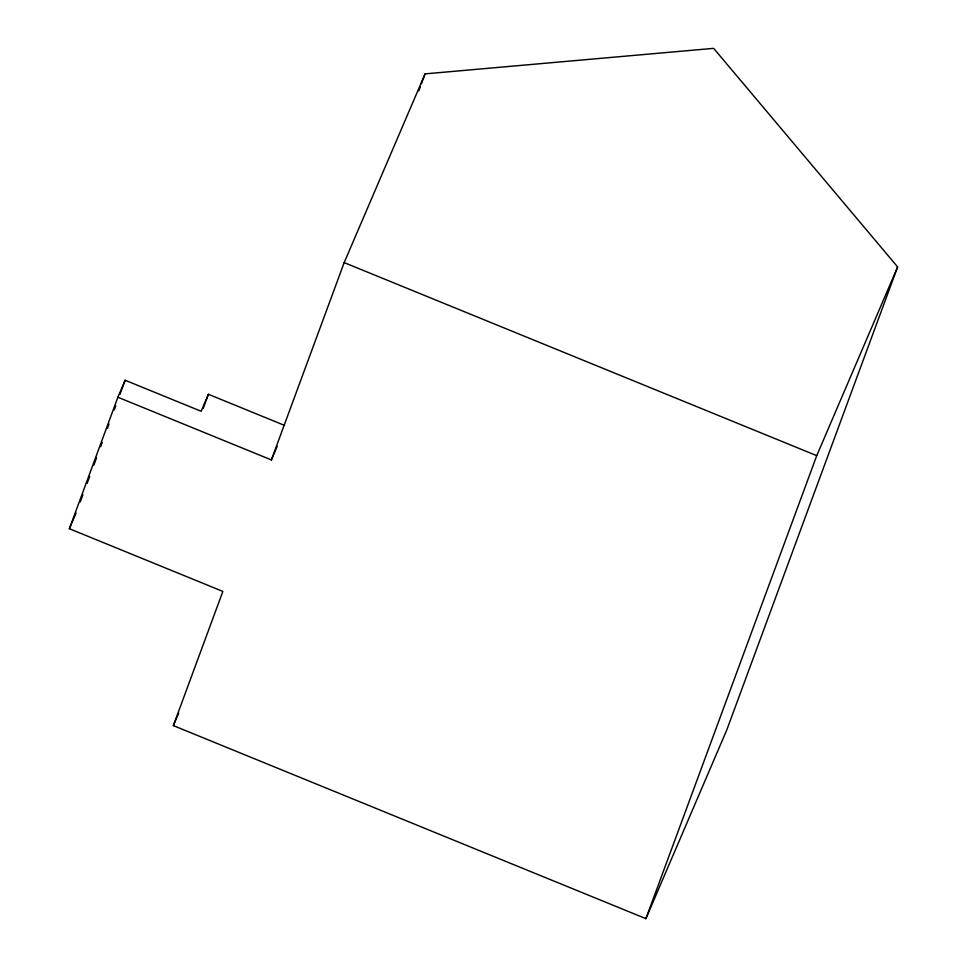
<?xml version="1.0" encoding="UTF-8"?>
<svg xmlns="http://www.w3.org/2000/svg" width="967" height="967" viewBox="0 0 967 967"><rect width="100%" height="100%" fill="white"/><g stroke="black" fill="none" stroke-linecap="round" stroke-linejoin="round"><path stroke-width="1.45" d="M117.877 397.232L271.376 459.929L344.179 262.613L425.069 73.879L713.658 48.35L897.63 266.916L726.797 729.916L645.908 918.65L173.347 725.613L222.857 591.417L69.37 528.719L117.877 397.232L125.166 380.249L201.136 411.277L208.413 394.294L284.552 425.395M80.297 501.837L82.908 494.766M87.078 483.452L89.689 476.38M93.859 465.079L96.47 458.007M100.641 446.694L102.212 442.451M107.422 428.321L108.993 424.078M114.215 409.935L115.774 405.693M119.944 394.379L125.166 380.249M203.191 408.437L208.413 394.294M418.796 90.874L420.367 86.619M421.407 83.791L425.069 73.879M645.908 918.65L816.74 455.65L897.63 266.916M69.37 528.719L76.091 513.03M271.376 459.929L277.191 446.343M173.347 725.613L178.702 713.126M344.179 262.613L816.74 455.65"/></g></svg>
